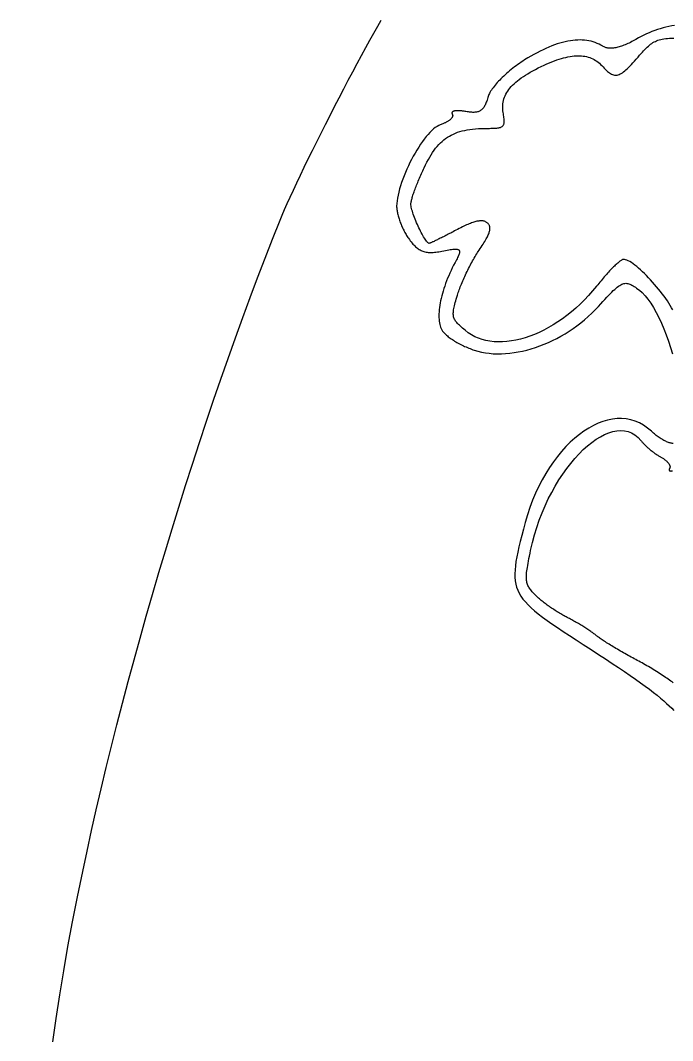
# Model space of a CAD drawing. Extents: x -25 to 25, y -25 to 25.
# Drawn here: x -13.83 to -8.24, y 0.68 to 9.42 of the extents above; entities that cross this region are included whole.
import ezdxf

# ---------------------------------------------------------------- set-up
doc = ezdxf.new("R2010")
doc.units = 0
for name, color, linetype in [('CUT', 1, 'CONTINUOUS'), ('MYON', 7, 'CONTINUOUS'), ('YOUMU', 7, 'CONTINUOUS')]:
    doc.layers.add(name, color=color, linetype=linetype)

msp = doc.modelspace()

# ---------------------------------------------------------------- linework, layer by layer
at = {"layer": 'CUT'}
msp.add_circle((0, 0), 25, dxfattribs=at)
at = {"layer": 'MYON'}
for points in [[(-13.5464, 0.6684), (-13.5184, 0.8686), (-13.4876, 1.0717), (-13.454, 1.2777), (-13.4176, 1.4865), (-13.3784, 1.6983), (-13.3365, 1.9129), (-13.2917, 2.1306), (-13.2544, 2.3047), (-13.2155, 2.4809), (-13.1749, 2.6589), (-13.1329, 2.8386), (-13.0893, 3.0198), (-13.0443, 3.2024), (-12.9979, 3.3861), (-12.9502, 3.5708), (-12.9012, 3.7563), (-12.8509, 3.9425), (-12.7995, 4.1293), (-12.7469, 4.3163), (-12.6933, 4.5035), (-12.6386, 4.6907), (-12.583, 4.8778), (-12.5264, 5.0645), (-12.4689, 5.2507), (-12.4106, 5.4362), (-12.3515, 5.621), (-12.2917, 5.8046), (-12.2312, 5.9872), (-12.1701, 6.1683), (-12.1084, 6.348), (-12.0462, 6.526), (-11.9835, 6.7022), (-11.9204, 6.8763), (-11.8569, 7.0483), (-11.7931, 7.2179), (-11.729, 7.385), (-11.6647, 7.5494), (-11.6003, 7.711), (-11.5825, 7.7539), (-11.5621, 7.8015), (-11.5392, 7.8534), (-11.5139, 7.9092), (-11.4864, 7.9687), (-11.457, 8.0314), (-11.4258, 8.097), (-11.393, 8.1651), (-11.3587, 8.2355), (-11.3232, 8.3077), (-11.2866, 8.3814), (-11.2491, 8.4562), (-11.211, 8.5319), (-11.1723, 8.6079), (-11.1333, 8.6841), (-11.0941, 8.7599), (-11.0549, 8.8352), (-11.016, 8.9095), (-10.9774, 8.9824), (-10.9394, 9.0537), (-10.9022, 9.123), (-10.8659, 9.1899), (-10.8307, 9.254), (-10.7968, 9.315), (-10.7644, 9.3726), (-10.7337, 9.4264)], [(-8.2204, 9.3799), (-8.2454, 9.3755), (-8.2701, 9.3704), (-8.2947, 9.3647), (-8.3191, 9.3584), (-8.3432, 9.3514), (-8.3672, 9.3438), (-8.391, 9.3356), (-8.4146, 9.3268), (-8.4379, 9.3173), (-8.4611, 9.3072), (-8.484, 9.2965), (-8.5068, 9.2852), (-8.5293, 9.2732), (-8.5517, 9.2606), (-8.5638, 9.2537), (-8.5758, 9.2471), (-8.5877, 9.2408), (-8.5994, 9.2348), (-8.6109, 9.2292), (-8.6223, 9.2239), (-8.6334, 9.2189), (-8.6444, 9.2143), (-8.6552, 9.21), (-8.6659, 9.206), (-8.6763, 9.2024), (-8.6865, 9.1991), (-8.6965, 9.1961), (-8.7063, 9.1935), (-8.7159, 9.1912), (-8.7253, 9.1892), (-8.7345, 9.1876), (-8.7434, 9.1863), (-8.7521, 9.1854), (-8.7606, 9.1848), (-8.7688, 9.1846), (-8.7768, 9.1847), (-8.7845, 9.1851), (-8.792, 9.1859), (-8.7992, 9.1871), (-8.8062, 9.1886), (-8.8128, 9.1904), (-8.8192, 9.1926), (-8.8254, 9.1952), (-8.8312, 9.1981), (-8.8368, 9.2013), (-8.8523, 9.2106), (-8.8682, 9.2189), (-8.8846, 9.2264), (-8.9014, 9.2331), (-8.9187, 9.2388), (-8.9363, 9.2437), (-8.9544, 9.2477), (-8.9729, 9.2509), (-8.9918, 9.2531), (-9.0111, 9.2545), (-9.0309, 9.2551), (-9.051, 9.2547), (-9.0715, 9.2535), (-9.0924, 9.2515), (-9.1138, 9.2485), (-9.1355, 9.2447), (-9.1576, 9.2401), (-9.1801, 9.2346), (-9.2029, 9.2282), (-9.2262, 9.2209), (-9.2498, 9.2128), (-9.2738, 9.2038), (-9.2981, 9.194), (-9.3228, 9.1833), (-9.3479, 9.1718), (-9.3733, 9.1593), (-9.3991, 9.1461), (-9.4252, 9.1319), (-9.4517, 9.1169), (-9.4785, 9.1011), (-9.5057, 9.0844), (-9.5205, 9.0749), (-9.5353, 9.0652), (-9.5499, 9.0551), (-9.5644, 9.0449), (-9.5787, 9.0344), (-9.5928, 9.0238), (-9.6068, 9.013), (-9.6204, 9.0021), (-9.6339, 8.991), (-9.647, 8.9799), (-9.6599, 8.9686), (-9.6724, 8.9573), (-9.6846, 8.946), (-9.6965, 8.9347), (-9.7079, 8.9234), (-9.719, 8.9121), (-9.7296, 8.9009), (-9.7398, 8.8897), (-9.7495, 8.8787), (-9.7587, 8.8677), (-9.7674, 8.8569), (-9.7756, 8.8463), (-9.7832, 8.8359), (-9.7902, 8.8257), (-9.7967, 8.8157), (-9.8025, 8.8059), (-9.8077, 8.7965), (-9.8122, 8.7873), (-9.8161, 8.7784), (-9.8192, 8.7699), (-9.8216, 8.7618), (-9.8245, 8.751), (-9.8275, 8.7407), (-9.8305, 8.7309), (-9.8337, 8.7217), (-9.8371, 8.713), (-9.8405, 8.7048), (-9.8442, 8.6971), (-9.8479, 8.6899), (-9.8519, 8.6831), (-9.8561, 8.6769), (-9.8604, 8.6711), (-9.865, 8.6658), (-9.8698, 8.6609), (-9.8748, 8.6564), (-9.88, 8.6524), (-9.8856, 8.6489), (-9.8914, 8.6457), (-9.8975, 8.643), (-9.9038, 8.6407), (-9.9105, 8.6388), (-9.9175, 8.6372), (-9.9249, 8.6361), (-9.9325, 8.6353), (-9.9406, 8.6349), (-9.949, 8.6349), (-9.9578, 8.6352), (-9.9669, 8.6358), (-9.9765, 8.6368), (-9.9865, 8.6382), (-9.9969, 8.6398), (-10.0078, 8.6418), (-10.0156, 8.6432), (-10.0232, 8.6445), (-10.0306, 8.6456), (-10.0378, 8.6466), (-10.0448, 8.6474), (-10.0516, 8.648), (-10.0581, 8.6486), (-10.0644, 8.6489), (-10.0705, 8.6492), (-10.0763, 8.6492), (-10.0819, 8.6492), (-10.0871, 8.649), (-10.0921, 8.6486), (-10.0969, 8.6482), (-10.1013, 8.6475), (-10.1054, 8.6468), (-10.1092, 8.6459), (-10.1127, 8.6449), (-10.1159, 8.6438), (-10.1187, 8.6425), (-10.1212, 8.6411), (-10.1233, 8.6396), (-10.1251, 8.6379), (-10.1265, 8.6361), (-10.1275, 8.6342), (-10.1281, 8.6322), (-10.1284, 8.6301), (-10.1282, 8.6279), (-10.1276, 8.6255), (-10.1267, 8.623), (-10.1252, 8.6204), (-10.1238, 8.6177), (-10.1228, 8.615), (-10.1221, 8.6121), (-10.1218, 8.6092), (-10.1219, 8.6063), (-10.1223, 8.6032), (-10.1231, 8.6001), (-10.1242, 8.597), (-10.1256, 8.5939), (-10.1274, 8.5907), (-10.1295, 8.5875), (-10.1319, 8.5843), (-10.1347, 8.581), (-10.1377, 8.5778), (-10.141, 8.5745), (-10.1446, 8.5713), (-10.1485, 8.5681), (-10.1527, 8.5649), (-10.1571, 8.5617), (-10.1618, 8.5586), (-10.1667, 8.5555), (-10.1718, 8.5525), (-10.1772, 8.5495), (-10.1829, 8.5466), (-10.1887, 8.5438), (-10.1948, 8.541), (-10.2011, 8.5383), (-10.2075, 8.5357), (-10.2142, 8.5331), (-10.221, 8.5307), (-10.228, 8.5284), (-10.2418, 8.5229), (-10.2561, 8.5152), (-10.2709, 8.5052), (-10.286, 8.4932), (-10.3015, 8.4792), (-10.3172, 8.4634), (-10.3331, 8.446), (-10.3491, 8.4269), (-10.3651, 8.4064), (-10.3812, 8.3846), (-10.3972, 8.3615), (-10.413, 8.3374), (-10.4287, 8.3122), (-10.444, 8.2863), (-10.4591, 8.2596), (-10.4737, 8.2322), (-10.4879, 8.2044), (-10.5016, 8.1763), (-10.5147, 8.1478), (-10.5271, 8.1193), (-10.5388, 8.0907), (-10.5497, 8.0623), (-10.5597, 8.0341), (-10.5689, 8.0062), (-10.5771, 7.9788), (-10.5842, 7.952), (-10.5902, 7.926), (-10.595, 7.9007), (-10.5987, 7.8765), (-10.601, 7.8533), (-10.6019, 7.8313), (-10.6018, 7.8243), (-10.6015, 7.817), (-10.6008, 7.8093), (-10.5999, 7.8015), (-10.5988, 7.7933), (-10.5973, 7.7849), (-10.5957, 7.7764), (-10.5938, 7.7676), (-10.5916, 7.7586), (-10.5893, 7.7495), (-10.5867, 7.7402), (-10.5839, 7.7308), (-10.5809, 7.7213), (-10.5777, 7.7118), (-10.5743, 7.7022), (-10.5708, 7.6925), (-10.567, 7.6828), (-10.5631, 7.6731), (-10.559, 7.6634), (-10.5548, 7.6538), (-10.5505, 7.6442), (-10.5459, 7.6347), (-10.5413, 7.6253), (-10.5365, 7.616), (-10.5316, 7.6068), (-10.5266, 7.5978), (-10.5215, 7.5889), (-10.5163, 7.5803), (-10.511, 7.5718), (-10.5057, 7.5636), (-10.5002, 7.5557), (-10.4924, 7.5447), (-10.4847, 7.5344), (-10.4771, 7.5245), (-10.4696, 7.5153), (-10.4621, 7.5066), (-10.4546, 7.4984), (-10.4471, 7.4908), (-10.4396, 7.4837), (-10.4321, 7.477), (-10.4245, 7.471), (-10.4168, 7.4653), (-10.4091, 7.4602), (-10.4012, 7.4556), (-10.3931, 7.4514), (-10.3849, 7.4478), (-10.3765, 7.4445), (-10.3679, 7.4417), (-10.359, 7.4394), (-10.3499, 7.4375), (-10.3406, 7.436), (-10.3309, 7.4349), (-10.321, 7.4342), (-10.3106, 7.434), (-10.3, 7.4341), (-10.2889, 7.4346), (-10.2775, 7.4355), (-10.2656, 7.4367), (-10.2533, 7.4384), (-10.2406, 7.4403), (-10.2273, 7.4426), (-10.2136, 7.4453), (-10.1975, 7.4484), (-10.1825, 7.4514), (-10.1684, 7.454), (-10.1553, 7.4563), (-10.1432, 7.4583), (-10.1319, 7.46), (-10.1216, 7.4613), (-10.1122, 7.4622), (-10.1037, 7.4628), (-10.096, 7.463), (-10.0892, 7.4628), (-10.0832, 7.4621), (-10.078, 7.461), (-10.0736, 7.4595), (-10.07, 7.4574), (-10.0671, 7.4549), (-10.0649, 7.4519), (-10.0635, 7.4483), (-10.0627, 7.4442), (-10.0627, 7.4396), (-10.0633, 7.4344), (-10.0645, 7.4286), (-10.0664, 7.4222), (-10.0689, 7.4152), (-10.072, 7.4076), (-10.0756, 7.3993), (-10.0798, 7.3904), (-10.0845, 7.3808), (-10.0898, 7.3705), (-10.0956, 7.3594), (-10.1018, 7.3477), (-10.1136, 7.3251), (-10.125, 7.3025), (-10.1358, 7.28), (-10.1462, 7.2575), (-10.156, 7.235), (-10.1653, 7.2127), (-10.1741, 7.1905), (-10.1824, 7.1684), (-10.1901, 7.1466), (-10.1974, 7.125), (-10.204, 7.1036), (-10.2101, 7.0825), (-10.2157, 7.0616), (-10.2207, 7.0412), (-10.2252, 7.021), (-10.2291, 7.0013), (-10.2324, 6.982), (-10.2351, 6.9631), (-10.2372, 6.9447), (-10.2388, 6.9268), (-10.2397, 6.9095), (-10.2401, 6.8927), (-10.2398, 6.8764), (-10.2389, 6.8608), (-10.2375, 6.8459), (-10.2353, 6.8316), (-10.2326, 6.818), (-10.2292, 6.8051), (-10.2252, 6.793), (-10.2205, 6.7817), (-10.2152, 6.7711), (-10.2119, 6.7657), (-10.208, 6.7601), (-10.2036, 6.7545), (-10.1987, 6.7487), (-10.1932, 6.7428), (-10.1873, 6.7368), (-10.1809, 6.7308), (-10.1741, 6.7247), (-10.1668, 6.7186), (-10.1591, 6.7124), (-10.151, 6.7062), (-10.1425, 6.7), (-10.1337, 6.6938), (-10.1246, 6.6877), (-10.1151, 6.6815), (-10.1054, 6.6754), (-10.0953, 6.6694), (-10.0851, 6.6634), (-10.0745, 6.6575), (-10.0638, 6.6517), (-10.0529, 6.646), (-10.0418, 6.6404), (-10.0305, 6.6349), (-10.0192, 6.6296), (-10.0076, 6.6244), (-9.996, 6.6194), (-9.9844, 6.6146), (-9.9726, 6.6099), (-9.9608, 6.6055), (-9.949, 6.6012), (-9.9372, 6.5972), (-9.9062, 6.5879), (-9.8742, 6.5803), (-9.8415, 6.5743), (-9.8081, 6.5699), (-9.7741, 6.567), (-9.7395, 6.5657), (-9.7043, 6.566), (-9.6687, 6.5677), (-9.6328, 6.5709), (-9.5965, 6.5756), (-9.5599, 6.5818), (-9.5232, 6.5893), (-9.4863, 6.5983), (-9.4493, 6.6086), (-9.4124, 6.6203), (-9.3755, 6.6333), (-9.3388, 6.6476), (-9.3022, 6.6632), (-9.2659, 6.68), (-9.2299, 6.6981), (-9.1943, 6.7174), (-9.1591, 6.7379), (-9.1244, 6.7596), (-9.0904, 6.7824), (-9.0569, 6.8063), (-9.0242, 6.8313), (-8.9922, 6.8574), (-8.9611, 6.8846), (-8.9308, 6.9128), (-8.9015, 6.942), (-8.8733, 6.9722), (-8.8539, 6.9937), (-8.8356, 7.0138), (-8.8183, 7.0326), (-8.8021, 7.05), (-8.7868, 7.0662), (-8.7724, 7.081), (-8.7588, 7.0947), (-8.746, 7.1071), (-8.7338, 7.1183), (-8.7224, 7.1284), (-8.7115, 7.1373), (-8.7011, 7.1451), (-8.6912, 7.1517), (-8.6816, 7.1573), (-8.6725, 7.1619), (-8.6636, 7.1654), (-8.6549, 7.1679), (-8.6464, 7.1695), (-8.6379, 7.17), (-8.6295, 7.1697), (-8.6211, 7.1684), (-8.6126, 7.1663), (-8.604, 7.1633), (-8.5951, 7.1594), (-8.586, 7.1547), (-8.5766, 7.1493), (-8.5668, 7.1431), (-8.5565, 7.1361), (-8.5457, 7.1284), (-8.5344, 7.1201), (-8.5224, 7.111), (-8.4978, 7.0898), (-8.4734, 7.0639), (-8.4492, 7.0336), (-8.4253, 6.9993), (-8.4017, 6.9613), (-8.3787, 6.92), (-8.3561, 6.8756), (-8.3342, 6.8286), (-8.3131, 6.7793), (-8.2927, 6.7279), (-8.2732, 6.675), (-8.2547, 6.6208), (-8.2373, 6.5656)], [(-8.234, 5.7969), (-8.2401, 5.7976), (-8.2464, 5.7987), (-8.2529, 5.8002), (-8.2597, 5.802), (-8.2666, 5.8041), (-8.2738, 5.8066), (-8.2811, 5.8095), (-8.2886, 5.8126), (-8.2963, 5.8161), (-8.3041, 5.8199), (-8.312, 5.824), (-8.32, 5.8283), (-8.3281, 5.833), (-8.3363, 5.838), (-8.3445, 5.8432), (-8.3527, 5.8487), (-8.361, 5.8545), (-8.3693, 5.8605), (-8.3776, 5.8668), (-8.3859, 5.8733), (-8.3941, 5.88), (-8.4023, 5.887), (-8.4104, 5.8942), (-8.4185, 5.9016), (-8.4518, 5.93), (-8.4864, 5.954), (-8.5221, 5.9737), (-8.5589, 5.9891), (-8.5966, 6.0004), (-8.6351, 6.0076), (-8.6742, 6.0108), (-8.7139, 6.0102), (-8.754, 6.0057), (-8.7944, 5.9975), (-8.835, 5.9856), (-8.8757, 5.9702), (-8.9163, 5.9514), (-8.9567, 5.9291), (-8.9969, 5.9036), (-9.0366, 5.8749), (-9.0758, 5.8431), (-9.1143, 5.8082), (-9.1521, 5.7704), (-9.189, 5.7297), (-9.2248, 5.6863), (-9.2595, 5.6402), (-9.293, 5.5916), (-9.325, 5.5404), (-9.3556, 5.4868), (-9.3846, 5.4308), (-9.4118, 5.3726), (-9.4371, 5.3123), (-9.4605, 5.2499), (-9.4818, 5.1855), (-9.5008, 5.1193), (-9.516, 5.062), (-9.53, 5.0084), (-9.5428, 4.958), (-9.5542, 4.9108), (-9.5642, 4.8665), (-9.5727, 4.8249), (-9.5795, 4.7858), (-9.5847, 4.749), (-9.5879, 4.7144), (-9.5893, 4.6816), (-9.5887, 4.6505), (-9.5859, 4.621), (-9.5809, 4.5927), (-9.5737, 4.5656), (-9.564, 4.5393), (-9.5518, 4.5138), (-9.537, 4.4887), (-9.5195, 4.4639), (-9.4993, 4.4391), (-9.4761, 4.4143), (-9.45, 4.3891), (-9.4208, 4.3635), (-9.3884, 4.337), (-9.3528, 4.3097), (-9.3137, 4.2812), (-9.2712, 4.2514), (-9.2252, 4.22), (-9.1755, 4.1869), (-9.122, 4.1519), (-9.0647, 4.1147), (-9.0034, 4.0752), (-8.9363, 4.0318), (-8.8725, 3.9903), (-8.812, 3.9506), (-8.7547, 3.9127), (-8.7006, 3.8765), (-8.6494, 3.8419), (-8.6013, 3.8089), (-8.5561, 3.7773), (-8.5136, 3.7472), (-8.474, 3.7184), (-8.4369, 3.6909), (-8.4025, 3.6646), (-8.3705, 3.6394), (-8.3409, 3.6153), (-8.3137, 3.5922), (-8.2888, 3.57), (-8.266, 3.5486), (-8.2454, 3.5281), (-8.2267, 3.5082)]]:
    msp.add_lwpolyline(points, dxfattribs=at)
at = {"layer": 'YOUMU'}
for points in [[(-8.2364, 6.9422), (-8.2465, 6.9608), (-8.2576, 6.98), (-8.2697, 6.9996), (-8.2827, 7.0195), (-8.2965, 7.0396), (-8.311, 7.06), (-8.3262, 7.0804), (-8.3419, 7.1007), (-8.3582, 7.121), (-8.3748, 7.1411), (-8.3917, 7.161), (-8.4089, 7.1804), (-8.4263, 7.1995), (-8.4437, 7.218), (-8.4612, 7.2359), (-8.4785, 7.2531), (-8.4957, 7.2695), (-8.5127, 7.2851), (-8.5293, 7.2997), (-8.5455, 7.3133), (-8.5613, 7.3257), (-8.5765, 7.337), (-8.591, 7.3469), (-8.6048, 7.3555), (-8.6178, 7.3626), (-8.6299, 7.3681), (-8.6411, 7.372), (-8.6512, 7.3742), (-8.6602, 7.3746), (-8.6631, 7.3741), (-8.6664, 7.373), (-8.6702, 7.3713), (-8.6744, 7.369), (-8.679, 7.3661), (-8.684, 7.3627), (-8.6894, 7.3588), (-8.6951, 7.3543), (-8.7012, 7.3494), (-8.7076, 7.3439), (-8.7143, 7.338), (-8.7213, 7.3316), (-8.7286, 7.3248), (-8.7362, 7.3176), (-8.744, 7.3099), (-8.752, 7.3019), (-8.7603, 7.2935), (-8.7687, 7.2847), (-8.7773, 7.2756), (-8.7861, 7.2662), (-8.7951, 7.2565), (-8.8041, 7.2464), (-8.8133, 7.2361), (-8.8226, 7.2256), (-8.832, 7.2148), (-8.8414, 7.2037), (-8.8509, 7.1925), (-8.8605, 7.181), (-8.87, 7.1694), (-8.8796, 7.1576), (-8.8891, 7.1457), (-8.9228, 7.1048), (-8.9575, 7.0656), (-8.9931, 7.028), (-9.0295, 6.9921), (-9.0667, 6.9579), (-9.1046, 6.9255), (-9.1431, 6.8948), (-9.1821, 6.866), (-9.2215, 6.8389), (-9.2613, 6.8138), (-9.3012, 6.7905), (-9.3414, 6.7691), (-9.3815, 6.7497), (-9.4217, 6.7323), (-9.4617, 6.7168), (-9.5016, 6.7035), (-9.5411, 6.6921), (-9.5803, 6.6829), (-9.619, 6.6758), (-9.6572, 6.6709), (-9.6947, 6.6681), (-9.7315, 6.6676), (-9.7675, 6.6693), (-9.8026, 6.6732), (-9.8367, 6.6795), (-9.8697, 6.6881), (-9.9016, 6.6991), (-9.9322, 6.7124), (-9.9614, 6.7282), (-9.9893, 6.7465), (-10.0156, 6.7672), (-10.0268, 6.7769), (-10.0373, 6.786), (-10.0471, 6.7947), (-10.0562, 6.803), (-10.0647, 6.8109), (-10.0724, 6.8184), (-10.0795, 6.8258), (-10.0859, 6.8329), (-10.0916, 6.8398), (-10.0968, 6.8467), (-10.1013, 6.8536), (-10.1052, 6.8604), (-10.1086, 6.8674), (-10.1113, 6.8745), (-10.1135, 6.8817), (-10.1151, 6.8893), (-10.1161, 6.8971), (-10.1167, 6.9053), (-10.1167, 6.9139), (-10.1162, 6.9229), (-10.1152, 6.9325), (-10.1137, 6.9427), (-10.1118, 6.9535), (-10.1093, 6.965), (-10.1065, 6.9772), (-10.1031, 6.9903), (-10.0994, 7.0042), (-10.0953, 7.019), (-10.0907, 7.0348), (-10.0858, 7.0517), (-10.0804, 7.0696), (-10.0772, 7.0802), (-10.0736, 7.0913), (-10.0697, 7.1026), (-10.0656, 7.1143), (-10.0612, 7.1263), (-10.0565, 7.1386), (-10.0516, 7.1511), (-10.0465, 7.1638), (-10.0411, 7.1767), (-10.0356, 7.1898), (-10.0298, 7.203), (-10.0239, 7.2163), (-10.0179, 7.2297), (-10.0116, 7.2432), (-10.0053, 7.2566), (-9.9988, 7.2701), (-9.9922, 7.2835), (-9.9855, 7.2969), (-9.9788, 7.3102), (-9.9719, 7.3234), (-9.965, 7.3365), (-9.9581, 7.3494), (-9.9511, 7.3621), (-9.9441, 7.3746), (-9.9371, 7.3868), (-9.9301, 7.3988), (-9.9231, 7.4104), (-9.9162, 7.4218), (-9.9093, 7.4328), (-9.9025, 7.4434), (-9.8957, 7.4536), (-9.8863, 7.4676), (-9.8775, 7.4811), (-9.8691, 7.494), (-9.8613, 7.5063), (-9.854, 7.518), (-9.8472, 7.5292), (-9.8409, 7.54), (-9.8351, 7.5502), (-9.8298, 7.5599), (-9.8249, 7.5692), (-9.8206, 7.578), (-9.8167, 7.5864), (-9.8133, 7.5944), (-9.8104, 7.602), (-9.8079, 7.6093), (-9.8059, 7.6161), (-9.8043, 7.6227), (-9.8032, 7.6289), (-9.8025, 7.6348), (-9.8023, 7.6405), (-9.8024, 7.6459), (-9.803, 7.651), (-9.8041, 7.6559), (-9.8055, 7.6606), (-9.8073, 7.665), (-9.8096, 7.6693), (-9.8122, 7.6735), (-9.8153, 7.6775), (-9.8187, 7.6814), (-9.8225, 7.6851), (-9.8267, 7.6888), (-9.8308, 7.692), (-9.8352, 7.6948), (-9.8397, 7.6974), (-9.8445, 7.6996), (-9.8495, 7.7014), (-9.8548, 7.7029), (-9.8603, 7.7041), (-9.866, 7.705), (-9.8721, 7.7055), (-9.8784, 7.7056), (-9.885, 7.7054), (-9.892, 7.7048), (-9.8992, 7.7039), (-9.9068, 7.7027), (-9.9147, 7.7011), (-9.9229, 7.6991), (-9.9315, 7.6967), (-9.9404, 7.694), (-9.9498, 7.6909), (-9.9595, 7.6875), (-9.9696, 7.6836), (-9.9801, 7.6794), (-9.991, 7.6749), (-10.0024, 7.6699), (-10.0142, 7.6646), (-10.0264, 7.6588), (-10.0391, 7.6527), (-10.0522, 7.6462), (-10.0659, 7.6393), (-10.08, 7.632), (-10.0946, 7.6243), (-10.1057, 7.6184), (-10.1168, 7.6125), (-10.1278, 7.6068), (-10.1386, 7.6011), (-10.1493, 7.5955), (-10.1598, 7.5901), (-10.1702, 7.5847), (-10.1803, 7.5795), (-10.1903, 7.5744), (-10.2, 7.5695), (-10.2095, 7.5647), (-10.2188, 7.5601), (-10.2277, 7.5556), (-10.2364, 7.5513), (-10.2448, 7.5472), (-10.2528, 7.5433), (-10.2605, 7.5395), (-10.2679, 7.536), (-10.2749, 7.5327), (-10.2815, 7.5296), (-10.2877, 7.5267), (-10.2935, 7.5241), (-10.2988, 7.5217), (-10.3037, 7.5196), (-10.3082, 7.5177), (-10.3121, 7.5161), (-10.3156, 7.5147), (-10.3185, 7.5137), (-10.3209, 7.5129), (-10.3228, 7.5125), (-10.3241, 7.5123), (-10.3276, 7.5131), (-10.3317, 7.5155), (-10.3362, 7.5193), (-10.3412, 7.5245), (-10.3465, 7.5309), (-10.3522, 7.5386), (-10.3581, 7.5473), (-10.3643, 7.557), (-10.3707, 7.5677), (-10.3773, 7.5792), (-10.384, 7.5914), (-10.3908, 7.6042), (-10.3977, 7.6176), (-10.4045, 7.6315), (-10.4113, 7.6457), (-10.418, 7.6602), (-10.4246, 7.6749), (-10.431, 7.6896), (-10.4372, 7.7044), (-10.4431, 7.7191), (-10.4487, 7.7336), (-10.454, 7.7479), (-10.459, 7.7617), (-10.4635, 7.7752), (-10.4675, 7.7881), (-10.471, 7.8003), (-10.474, 7.8118), (-10.4764, 7.8226), (-10.4782, 7.8324), (-10.4793, 7.8412), (-10.4796, 7.8489), (-10.4795, 7.853), (-10.479, 7.8578), (-10.4782, 7.8631), (-10.4772, 7.869), (-10.4758, 7.8755), (-10.4742, 7.8825), (-10.4723, 7.8899), (-10.4701, 7.8979), (-10.4677, 7.9062), (-10.465, 7.9151), (-10.4621, 7.9243), (-10.459, 7.9339), (-10.4556, 7.9439), (-10.4521, 7.9542), (-10.4483, 7.9649), (-10.4443, 7.9758), (-10.4401, 7.987), (-10.4358, 7.9985), (-10.4313, 8.0102), (-10.4266, 8.0221), (-10.4217, 8.0342), (-10.4167, 8.0465), (-10.4116, 8.0589), (-10.4063, 8.0715), (-10.4009, 8.0841), (-10.3954, 8.0968), (-10.3897, 8.1096), (-10.384, 8.1224), (-10.3781, 8.1352), (-10.3722, 8.148), (-10.3662, 8.1608), (-10.3544, 8.1853), (-10.3424, 8.2087), (-10.3304, 8.2309), (-10.3183, 8.2522), (-10.306, 8.2723), (-10.2935, 8.2915), (-10.2807, 8.3096), (-10.2677, 8.3268), (-10.2544, 8.343), (-10.2408, 8.3583), (-10.2269, 8.3726), (-10.2125, 8.3861), (-10.1977, 8.3986), (-10.1824, 8.4104), (-10.1667, 8.4212), (-10.1504, 8.4313), (-10.1336, 8.4406), (-10.1161, 8.449), (-10.0981, 8.4568), (-10.0794, 8.4638), (-10.06, 8.47), (-10.0398, 8.4756), (-10.019, 8.4805), (-9.9973, 8.4848), (-9.9748, 8.4884), (-9.9514, 8.4914), (-9.9272, 8.4938), (-9.902, 8.4957), (-9.8759, 8.497), (-9.8488, 8.4977), (-9.8206, 8.498), (-9.807, 8.498), (-9.7943, 8.4981), (-9.7823, 8.4983), (-9.7712, 8.4986), (-9.7608, 8.499), (-9.7512, 8.4996), (-9.7423, 8.5004), (-9.7341, 8.5013), (-9.7266, 8.5025), (-9.7197, 8.504), (-9.7135, 8.5057), (-9.7079, 8.5078), (-9.7029, 8.5101), (-9.6985, 8.5128), (-9.6947, 8.5159), (-9.6913, 8.5194), (-9.6885, 8.5232), (-9.6861, 8.5275), (-9.6842, 8.5323), (-9.6828, 8.5376), (-9.6817, 8.5433), (-9.6811, 8.5496), (-9.6808, 8.5565), (-9.6809, 8.5639), (-9.6813, 8.5719), (-9.682, 8.5806), (-9.683, 8.5899), (-9.6842, 8.5999), (-9.6857, 8.6105), (-9.6874, 8.6219), (-9.6893, 8.634), (-9.6913, 8.6494), (-9.6926, 8.6646), (-9.693, 8.6795), (-9.6926, 8.6941), (-9.6914, 8.7086), (-9.6893, 8.7228), (-9.6864, 8.7368), (-9.6826, 8.7506), (-9.678, 8.7643), (-9.6725, 8.7777), (-9.6661, 8.791), (-9.6588, 8.8042), (-9.6505, 8.8172), (-9.6414, 8.8301), (-9.6314, 8.8429), (-9.6204, 8.8556), (-9.6085, 8.8681), (-9.5956, 8.8806), (-9.5817, 8.893), (-9.5669, 8.9054), (-9.5511, 8.9177), (-9.5343, 8.9299), (-9.5165, 8.9421), (-9.4978, 8.9543), (-9.4779, 8.9665), (-9.4571, 8.9787), (-9.4352, 8.9909), (-9.4123, 9.0031), (-9.3883, 9.0154), (-9.3633, 9.0277), (-9.3372, 9.04), (-9.3149, 9.0501), (-9.293, 9.0596), (-9.2716, 9.0683), (-9.2506, 9.0764), (-9.2301, 9.0838), (-9.2101, 9.0905), (-9.1904, 9.0965), (-9.1713, 9.1019), (-9.1525, 9.1065), (-9.1342, 9.1105), (-9.1163, 9.1138), (-9.0989, 9.1164), (-9.0819, 9.1183), (-9.0652, 9.1195), (-9.0491, 9.1201), (-9.0333, 9.1199), (-9.0179, 9.1191), (-9.003, 9.1176), (-8.9884, 9.1154), (-8.9743, 9.1125), (-8.9605, 9.1089), (-8.9472, 9.1047), (-8.9342, 9.0998), (-8.9216, 9.0941), (-8.9095, 9.0878), (-8.8977, 9.0808), (-8.8863, 9.0732), (-8.8752, 9.0648), (-8.8646, 9.0558), (-8.8543, 9.046), (-8.8443, 9.0356), (-8.8338, 9.0241), (-8.8237, 9.0134), (-8.8139, 9.0036), (-8.8045, 8.9947), (-8.7954, 8.9865), (-8.7866, 8.9793), (-8.778, 8.973), (-8.7695, 8.9675), (-8.7613, 8.9629), (-8.7531, 8.9593), (-8.745, 8.9565), (-8.7369, 8.9547), (-8.7287, 8.9538), (-8.7206, 8.9539), (-8.7123, 8.9549), (-8.7039, 8.9569), (-8.6953, 8.9599), (-8.6865, 8.9638), (-8.6774, 8.9688), (-8.668, 8.9747), (-8.6583, 8.9817), (-8.6482, 8.9897), (-8.6377, 8.9987), (-8.6267, 9.0088), (-8.6152, 9.0199), (-8.6032, 9.0321), (-8.5906, 9.0453), (-8.5774, 9.0596), (-8.5635, 9.075), (-8.5489, 9.0916), (-8.5336, 9.1092), (-8.5207, 9.124), (-8.5085, 9.1379), (-8.497, 9.1509), (-8.4859, 9.163), (-8.4753, 9.1743), (-8.465, 9.1848), (-8.455, 9.1946), (-8.4452, 9.2036), (-8.4355, 9.2118), (-8.4258, 9.2194), (-8.416, 9.2264), (-8.4061, 9.2327), (-8.396, 9.2384), (-8.3856, 9.2436), (-8.3747, 9.2482), (-8.3634, 9.2523), (-8.3516, 9.256), (-8.3391, 9.2592), (-8.3258, 9.262), (-8.3118, 9.2644), (-8.2969, 9.2665), (-8.281, 9.2682), (-8.2641, 9.2697), (-8.246, 9.2709), (-8.2267, 9.2719)], [(-8.232, 3.7462), (-8.2421, 3.7536), (-8.2526, 3.7612), (-8.2635, 3.7689), (-8.2748, 3.7768), (-8.2865, 3.7848), (-8.2985, 3.7929), (-8.3107, 3.8011), (-8.3233, 3.8094), (-8.3361, 3.8178), (-8.3491, 3.8262), (-8.3623, 3.8346), (-8.3757, 3.843), (-8.3892, 3.8514), (-8.4029, 3.8598), (-8.4166, 3.8682), (-8.4304, 3.8764), (-8.4443, 3.8847), (-8.4581, 3.8928), (-8.472, 3.9008), (-8.4858, 3.9087), (-8.4995, 3.9164), (-8.5131, 3.924), (-8.5266, 3.9314), (-8.54, 3.9387), (-8.5532, 3.9457), (-8.5664, 3.9526), (-8.5796, 3.9597), (-8.5929, 3.9669), (-8.6062, 3.9741), (-8.6195, 3.9815), (-8.6328, 3.9888), (-8.646, 3.9963), (-8.6592, 4.0037), (-8.6723, 4.0112), (-8.6853, 4.0186), (-8.6981, 4.0261), (-8.7108, 4.0335), (-8.7233, 4.0409), (-8.7355, 4.0482), (-8.7476, 4.0554), (-8.7594, 4.0626), (-8.7709, 4.0696), (-8.7821, 4.0766), (-8.7929, 4.0834), (-8.8034, 4.09), (-8.8136, 4.0965), (-8.8233, 4.1029), (-8.8327, 4.109), (-8.8415, 4.1149), (-8.8499, 4.1207), (-8.8578, 4.1261), (-8.8652, 4.1314), (-8.8721, 4.1364), (-8.8784, 4.1411), (-8.8841, 4.1455), (-8.8891, 4.1496), (-8.8941, 4.1537), (-8.8995, 4.1579), (-8.9053, 4.1623), (-8.9114, 4.1669), (-8.9179, 4.1716), (-8.9247, 4.1765), (-8.9318, 4.1815), (-8.9393, 4.1867), (-8.947, 4.1919), (-8.9549, 4.1972), (-8.9631, 4.2026), (-8.9716, 4.2081), (-8.9802, 4.2137), (-8.989, 4.2193), (-8.998, 4.2249), (-9.0071, 4.2306), (-9.0163, 4.2363), (-9.0257, 4.242), (-9.0352, 4.2477), (-9.0447, 4.2533), (-9.0543, 4.259), (-9.0639, 4.2646), (-9.0735, 4.2701), (-9.0832, 4.2756), (-9.0928, 4.281), (-9.1024, 4.2863), (-9.112, 4.2916), (-9.1214, 4.2967), (-9.1308, 4.3017), (-9.1401, 4.3065), (-9.1492, 4.3112), (-9.1584, 4.316), (-9.1677, 4.321), (-9.1771, 4.3262), (-9.1866, 4.3315), (-9.1962, 4.3371), (-9.2059, 4.3428), (-9.2157, 4.3487), (-9.2254, 4.3547), (-9.2352, 4.3608), (-9.245, 4.3671), (-9.2547, 4.3734), (-9.2644, 4.3798), (-9.2741, 4.3863), (-9.2836, 4.3929), (-9.2931, 4.3995), (-9.3024, 4.4061), (-9.3117, 4.4128), (-9.3207, 4.4194), (-9.3296, 4.4261), (-9.3383, 4.4327), (-9.3467, 4.4393), (-9.355, 4.4458), (-9.363, 4.4523), (-9.3707, 4.4587), (-9.3781, 4.465), (-9.3852, 4.4712), (-9.392, 4.4773), (-9.3985, 4.4833), (-9.4046, 4.4892), (-9.4103, 4.4948), (-9.4156, 4.5003), (-9.4241, 4.5095), (-9.4321, 4.5182), (-9.4395, 4.5265), (-9.4464, 4.5346), (-9.4528, 4.5424), (-9.4587, 4.5501), (-9.464, 4.5577), (-9.4688, 4.5653), (-9.4731, 4.5729), (-9.477, 4.5806), (-9.4803, 4.5884), (-9.4831, 4.5965), (-9.4855, 4.605), (-9.4874, 4.6137), (-9.4889, 4.6229), (-9.4898, 4.6326), (-9.4904, 4.6428), (-9.4905, 4.6537), (-9.4901, 4.6653), (-9.4893, 4.6776), (-9.4881, 4.6907), (-9.4865, 4.7047), (-9.4845, 4.7197), (-9.482, 4.7356), (-9.4792, 4.7527), (-9.476, 4.7708), (-9.4724, 4.7902), (-9.4684, 4.8109), (-9.464, 4.8329), (-9.4593, 4.8563), (-9.4542, 4.8812), (-9.4391, 4.9479), (-9.4217, 5.0136), (-9.4019, 5.0782), (-9.38, 5.1414), (-9.3561, 5.2032), (-9.3303, 5.2633), (-9.3028, 5.3217), (-9.2738, 5.3782), (-9.2434, 5.4326), (-9.2117, 5.4849), (-9.1789, 5.5348), (-9.1451, 5.5823), (-9.1104, 5.6271), (-9.0751, 5.6692), (-9.0392, 5.7084), (-9.0029, 5.7445), (-8.9664, 5.7774), (-8.9298, 5.807), (-8.8932, 5.8331), (-8.8567, 5.8555), (-8.8206, 5.8742), (-8.785, 5.889), (-8.75, 5.8997), (-8.7157, 5.9062), (-8.6823, 5.9084), (-8.65, 5.9061), (-8.6189, 5.8991), (-8.5891, 5.8874), (-8.5608, 5.8707), (-8.5341, 5.8489), (-8.5092, 5.822), (-8.5052, 5.8172), (-8.5011, 5.8124), (-8.4967, 5.8075), (-8.4921, 5.8025), (-8.4874, 5.7974), (-8.4824, 5.7923), (-8.4773, 5.7872), (-8.4721, 5.7821), (-8.4667, 5.7769), (-8.4612, 5.7717), (-8.4555, 5.7666), (-8.4498, 5.7614), (-8.4439, 5.7563), (-8.438, 5.7512), (-8.4321, 5.7461), (-8.426, 5.7412), (-8.42, 5.7362), (-8.4138, 5.7314), (-8.4077, 5.7266), (-8.4016, 5.7219), (-8.3955, 5.7174), (-8.3894, 5.7129), (-8.3833, 5.7086), (-8.3772, 5.7044), (-8.3713, 5.7004), (-8.3654, 5.6965), (-8.3595, 5.6928), (-8.3538, 5.6892), (-8.3481, 5.6859), (-8.3426, 5.6827), (-8.3372, 5.6797), (-8.3319, 5.6768), (-8.3268, 5.6739), (-8.3218, 5.6708), (-8.317, 5.6677), (-8.3123, 5.6645), (-8.3078, 5.6613), (-8.3035, 5.6581), (-8.2993, 5.6548), (-8.2953, 5.6514), (-8.2915, 5.6481), (-8.2879, 5.6447), (-8.2845, 5.6413), (-8.2812, 5.6379), (-8.2782, 5.6346), (-8.2754, 5.6312), (-8.2728, 5.6278), (-8.2704, 5.6245), (-8.2682, 5.6212), (-8.2663, 5.6179), (-8.2646, 5.6147), (-8.2632, 5.6115), (-8.262, 5.6084), (-8.261, 5.6054), (-8.2603, 5.6024), (-8.2598, 5.5995), (-8.2597, 5.5967), (-8.2598, 5.5939), (-8.2601, 5.5913), (-8.2608, 5.5888), (-8.2617, 5.5864), (-8.263, 5.5841), (-8.2643, 5.5819), (-8.2653, 5.5798), (-8.2662, 5.5778), (-8.2668, 5.5759), (-8.2673, 5.5742), (-8.2675, 5.5725), (-8.2675, 5.571), (-8.2674, 5.5695), (-8.267, 5.5682), (-8.2665, 5.567), (-8.2657, 5.5659), (-8.2648, 5.5649), (-8.2637, 5.5641), (-8.2625, 5.5633), (-8.261, 5.5627), (-8.2594, 5.5622), (-8.2576, 5.5618), (-8.2557, 5.5616), (-8.2536, 5.5614), (-8.2513, 5.5614), (-8.2489, 5.5615), (-8.2463, 5.5617), (-8.2436, 5.5621), (-8.2407, 5.5626), (-8.2377, 5.5632)]]:
    msp.add_lwpolyline(points, dxfattribs=at)

doc.saveas('drawing.dxf')
